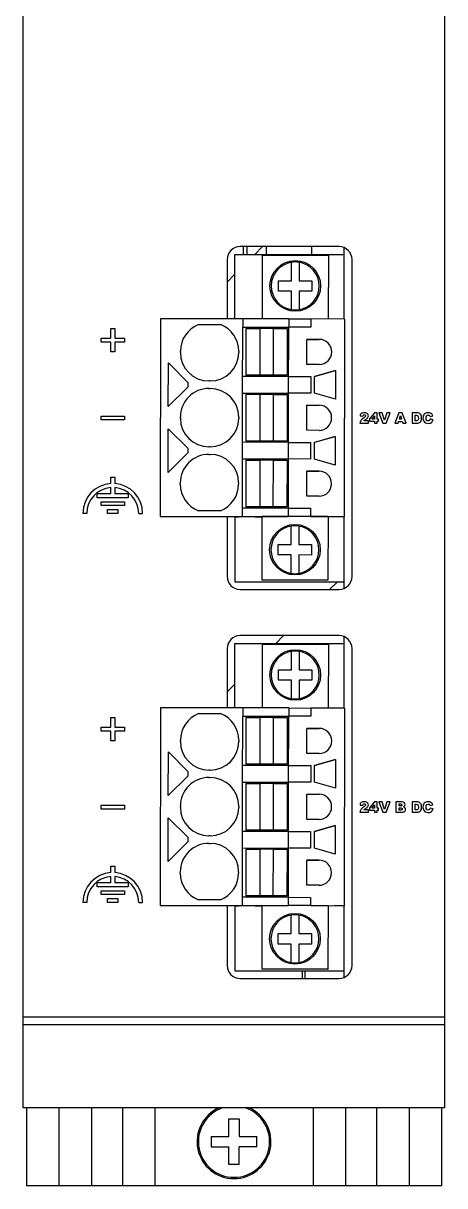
# Model space of a CAD drawing. Header units: millimetres. Extents: x 33 to 632, y -490 to 20.
# Drawn here: x 199.7 to 232.2, y -474 to -384.4 of the extents above; entities that cross this region are included whole.
import ezdxf

# ---------------------------------------------------------------- set-up
doc = ezdxf.new("R2010")
doc.units = ezdxf.units.MM
for name, color, linetype in [('02___PRT_ALL_AXES', 7, 'Continuous'), ('03___PRT_ALL_CURVES', 7, 'Continuous'), ('3_ALL_AXES', 7, 'Continuous')]:
    doc.layers.add(name, color=color, linetype=linetype)

# ---------------------------------------------------------------- blocks, each defined once
blk = doc.blocks.new('MOD_PWR750')
at = {"color": 7, "linetype": 'Continuous'}
for p, q in [((-0.25, 6), (-0.25, 124)), ((32.25, 6), (32.25, 124)), ((16.07, 66.847), (16.07, 71.82)), ((16.07, 71.82), (24.5, 71.82)), ((16.7, 72.42), (16.7, 71.82)), ((17, 72.42), (17, 71.82)), ((18.177, 71.741), (18.171, 66.847)), ((23.276, 71.735), (18.177, 71.741)), ((18.5, 71.82), (18.5, 72.42)), ((22, 71.82), (22, 72.42)), ((23.276, 71.735), (23.271, 66.835)), ((24.5, 66.836), (24.5, 72.325)), ((15.47, 71.42), (15.47, 66.848)), ((20.424, 69.792), (20.426, 71.211)), ((21.026, 71.21), (21.024, 69.791)), ((19.436, 68.98), (19.437, 69.793)), ((19.437, 69.793), (20.424, 69.792)), ((21.024, 69.791), (22.012, 69.79)), ((22.012, 69.79), (22.011, 68.977)), ((20.423, 68.979), (19.436, 68.98)), ((20.422, 67.56), (20.423, 68.979)), ((21.023, 68.979), (21.022, 67.559)), ((22.011, 68.977), (21.023, 68.979)), ((10.321, 66.854), (10.303, 51.603)), ((16.671, 66.846), (10.321, 66.854)), ((13.272, 66.41), (14.969, 66.408)), ((16.671, 66.848), (16.67, 66.208)), ((20.221, 66.844), (16.671, 66.848)), ((20.221, 66.844), (20.22, 66.204)), ((20.221, 66.844), (21.921, 66.839)), ((21.921, 66.839), (21.92, 66.199)), ((24.521, 66.836), (21.921, 66.839)), ((24.521, 66.836), (24.503, 51.586)), ((16.664, 61.128), (16.67, 66.207)), ((16.67, 66.208), (20.22, 66.204)), ((16.92, 66.109), (16.916, 62.509)), ((16.92, 66.109), (17.999, 66.108)), ((17.999, 66.108), (17.995, 62.508)), ((19.021, 66.106), (17.999, 66.107)), ((19.021, 66.106), (19.016, 62.506)), ((19.021, 66.106), (20.1, 66.105)), ((20.1, 66.105), (20.096, 62.505)), ((20.214, 61.124), (20.22, 66.202)), ((21.92, 66.199), (20.22, 66.204)), ((21.617, 63.332), (21.619, 65.268)), ((21.619, 65.268), (22.569, 65.267)), ((22.569, 65.259), (21.619, 65.26)), ((22.569, 65.267), (22.569, 65.259)), ((11.868, 64.262), (11.868, 64.362)), ((16.368, 64.357), (16.368, 64.257)), ((10.933, 60.092), (10.937, 63.454)), ((10.937, 63.454), (12.435, 61.953)), ((22.567, 63.331), (21.617, 63.332)), ((22.216, 62.409), (23.816, 62.868)), ((23.816, 62.861), (22.216, 62.403)), ((23.816, 62.868), (23.814, 60.646)), ((12.435, 61.953), (12.435, 61.59)), ((14.165, 62.059), (14.065, 62.059)), ((20.216, 62.404), (16.666, 62.408)), ((17.995, 62.508), (16.916, 62.509)), ((16.916, 62.508), (17.516, 62.508)), ((17.516, 62.508), (17.516, 62.506)), ((17.516, 62.506), (19.496, 62.503)), ((19.016, 62.506), (17.995, 62.507)), ((20.096, 62.505), (19.016, 62.506)), ((19.496, 62.505), (20.096, 62.505)), ((19.496, 62.503), (19.496, 62.505)), ((20.216, 62.404), (21.916, 62.399)), ((21.916, 62.399), (21.914, 61.119)), ((22.214, 61.109), (22.216, 62.409)), ((12.435, 61.59), (10.933, 60.092)), ((14.065, 61.479), (14.165, 61.479)), ((16.658, 56.048), (16.664, 61.127)), ((16.664, 61.128), (20.214, 61.124)), ((16.914, 61.029), (16.91, 57.429)), ((16.914, 61.029), (17.993, 61.028)), ((17.993, 61.028), (17.989, 57.428)), ((19.015, 61.026), (17.993, 61.027)), ((19.015, 61.026), (19.01, 57.426)), ((19.015, 61.026), (20.094, 61.025)), ((20.094, 61.025), (20.09, 57.425)), ((20.208, 56.044), (20.214, 61.122)), ((21.914, 61.119), (20.214, 61.124)), ((23.814, 60.646), (22.214, 61.109)), ((21.611, 58.252), (21.613, 60.188)), ((21.613, 60.188), (22.563, 60.187)), ((22.563, 60.179), (21.613, 60.18)), ((22.563, 60.187), (22.563, 60.179)), ((11.862, 59.182), (11.862, 59.282)), ((16.362, 59.277), (16.362, 59.177)), ((10.927, 55.012), (10.931, 58.374)), ((10.931, 58.374), (12.429, 56.873)), ((17.989, 57.428), (16.91, 57.429)), ((16.91, 57.428), (17.51, 57.428)), ((17.51, 57.428), (17.51, 57.426)), ((17.51, 57.426), (19.49, 57.423)), ((19.01, 57.426), (17.989, 57.427)), ((20.09, 57.425), (19.01, 57.426)), ((19.49, 57.425), (20.09, 57.425)), ((19.49, 57.423), (19.49, 57.425)), ((22.561, 58.251), (21.611, 58.252)), ((22.21, 57.329), (23.81, 57.788)), ((23.81, 57.781), (22.21, 57.323)), ((23.81, 57.788), (23.808, 55.566)), ((12.429, 56.51), (10.927, 55.012)), ((12.429, 56.873), (12.429, 56.51)), ((14.159, 56.979), (14.059, 56.979)), ((20.21, 57.324), (16.66, 57.328)), ((20.21, 57.324), (21.91, 57.319)), ((21.91, 57.319), (21.908, 56.039)), ((22.208, 56.029), (22.21, 57.329)), ((14.059, 56.399), (14.159, 56.399)), ((16.653, 51.608), (16.658, 56.047)), ((16.658, 56.048), (20.208, 56.044)), ((16.908, 55.949), (16.904, 52.349)), ((16.908, 55.949), (17.987, 55.948)), ((17.987, 55.948), (17.983, 52.348)), ((19.009, 55.946), (17.987, 55.947)), ((19.009, 55.946), (19.005, 52.346)), ((19.009, 55.946), (20.088, 55.945)), ((20.088, 55.945), (20.084, 52.345)), ((20.203, 51.604), (20.208, 56.043)), ((21.908, 56.039), (20.208, 56.044)), ((23.808, 55.566), (22.208, 56.029)), ((21.605, 53.172), (21.607, 55.108)), ((21.607, 55.108), (22.557, 55.107)), ((22.557, 55.099), (21.607, 55.1)), ((22.557, 55.107), (22.557, 55.099)), ((11.856, 54.102), (11.856, 54.202)), ((16.356, 54.197), (16.356, 54.097)), ((22.555, 53.171), (21.605, 53.172)), ((14.952, 52.048), (13.255, 52.05)), ((20.204, 52.244), (16.654, 52.248)), ((17.983, 52.348), (16.904, 52.349)), ((16.904, 52.348), (17.504, 52.348)), ((17.504, 52.348), (17.504, 52.346)), ((17.504, 52.346), (19.484, 52.343)), ((19.005, 52.346), (17.983, 52.347)), ((20.084, 52.345), (19.005, 52.346)), ((19.484, 52.345), (20.084, 52.345)), ((19.484, 52.343), (19.484, 52.345)), ((20.204, 52.244), (21.904, 52.239)), ((21.904, 52.239), (21.903, 51.599)), ((10.303, 51.614), (16.653, 51.606)), ((17.732, 51.594), (10.303, 51.603)), ((15.47, 51.597), (15.47, 46.98)), ((16.07, 51.596), (16.07, 46.58)), ((16.07, 51.58), (16.38, 51.58)), ((16.38, 51.596), (16.38, 51.58)), ((16.653, 51.608), (20.203, 51.604)), ((17.64, 51.594), (17.64, 51.58)), ((17.64, 51.58), (18.153, 51.58)), ((17.732, 51.588), (17.732, 51.594)), ((18.153, 51.588), (17.732, 51.588)), ((18.153, 51.601), (18.147, 46.694)), ((23.253, 51.595), (18.153, 51.601)), ((21.903, 51.599), (20.203, 51.604)), ((21.903, 51.599), (24.503, 51.596)), ((23.253, 51.595), (23.247, 46.688)), ((24.503, 51.586), (23.753, 51.587)), ((24.5, 46.075), (24.5, 51.586)), ((20.4, 49.452), (20.402, 50.871)), ((21.002, 50.87), (21, 49.451)), ((19.412, 48.64), (19.413, 49.453)), ((19.413, 49.453), (20.4, 49.452)), ((21, 49.451), (21.988, 49.45)), ((21.988, 49.45), (21.987, 48.637)), ((20.4, 48.639), (19.412, 48.64)), ((20.398, 47.22), (20.4, 48.639)), ((21, 48.639), (20.998, 47.219)), ((21.987, 48.637), (21, 48.639)), ((23.247, 46.695), (18.147, 46.701)), ((23.247, 46.688), (18.147, 46.694)), ((16.07, 46.58), (24.5, 46.58)), ((24.5, 36.836), (24.5, 42.325)), ((15.47, 41.42), (15.47, 36.848)), ((16.07, 41.82), (24.5, 41.82)), ((16.07, 36.847), (16.07, 41.82)), ((18.177, 41.741), (18.171, 36.847)), ((23.276, 41.735), (18.177, 41.741)), ((23.276, 41.735), (23.271, 36.835)), ((20.424, 39.792), (20.426, 41.211)), ((21.026, 41.21), (21.024, 39.791)), ((19.436, 38.98), (19.437, 39.793)), ((19.437, 39.793), (20.424, 39.792)), ((21.024, 39.791), (22.012, 39.79)), ((22.012, 39.79), (22.011, 38.977)), ((20.423, 38.979), (19.436, 38.98)), ((20.422, 37.56), (20.423, 38.979)), ((21.023, 38.979), (21.022, 37.559)), ((22.011, 38.977), (21.023, 38.979)), ((10.321, 36.854), (10.303, 21.603)), ((16.671, 36.846), (10.321, 36.854)), ((16.671, 36.848), (16.67, 36.208)), ((20.221, 36.844), (16.671, 36.848)), ((20.221, 36.844), (20.22, 36.204)), ((20.221, 36.844), (21.921, 36.839)), ((21.921, 36.839), (21.92, 36.199)), ((24.521, 36.836), (21.921, 36.839)), ((24.521, 36.836), (24.503, 21.586)), ((13.272, 36.41), (14.969, 36.408)), ((16.664, 31.128), (16.67, 36.207)), ((16.67, 36.208), (20.22, 36.204)), ((16.92, 36.109), (16.916, 32.509)), ((16.92, 36.109), (17.999, 36.108)), ((17.999, 36.108), (17.995, 32.508)), ((19.021, 36.106), (17.999, 36.107)), ((19.021, 36.106), (19.016, 32.506)), ((19.021, 36.106), (20.1, 36.105)), ((20.1, 36.105), (20.096, 32.505)), ((20.214, 31.124), (20.22, 36.202)), ((21.92, 36.199), (20.22, 36.204)), ((21.617, 33.332), (21.619, 35.268)), ((21.619, 35.268), (22.569, 35.267)), ((22.569, 35.259), (21.619, 35.26)), ((22.569, 35.267), (22.569, 35.259)), ((11.868, 34.262), (11.868, 34.362)), ((16.368, 34.357), (16.368, 34.257)), ((10.933, 30.092), (10.937, 33.454)), ((10.937, 33.454), (12.435, 31.953)), ((22.567, 33.331), (21.617, 33.332)), ((20.216, 32.404), (16.666, 32.408)), ((17.995, 32.508), (16.916, 32.509)), ((16.916, 32.508), (17.516, 32.508)), ((17.516, 32.508), (17.516, 32.506)), ((17.516, 32.506), (19.496, 32.503)), ((19.016, 32.506), (17.995, 32.507)), ((20.096, 32.505), (19.016, 32.506)), ((19.496, 32.505), (20.096, 32.505)), ((19.496, 32.503), (19.496, 32.505)), ((20.216, 32.404), (21.916, 32.399)), ((21.916, 32.399), (21.914, 31.119)), ((22.214, 31.109), (22.216, 32.409)), ((22.216, 32.409), (23.816, 32.868)), ((23.816, 32.861), (22.216, 32.403)), ((23.816, 32.868), (23.814, 30.646)), ((12.435, 31.59), (10.933, 30.092)), ((12.435, 31.953), (12.435, 31.59)), ((14.165, 32.059), (14.065, 32.059)), ((14.065, 31.479), (14.165, 31.479)), ((16.658, 26.048), (16.664, 31.127)), ((16.664, 31.128), (20.214, 31.124)), ((16.914, 31.029), (16.91, 27.429)), ((16.914, 31.029), (17.993, 31.028)), ((17.993, 31.028), (17.989, 27.428)), ((19.015, 31.026), (17.993, 31.027)), ((19.015, 31.026), (19.01, 27.426)), ((19.015, 31.026), (20.094, 31.025)), ((20.094, 31.025), (20.09, 27.425)), ((20.208, 26.044), (20.214, 31.122)), ((21.914, 31.119), (20.214, 31.124)), ((23.814, 30.646), (22.214, 31.109)), ((21.611, 28.252), (21.613, 30.188)), ((21.613, 30.188), (22.563, 30.187)), ((22.563, 30.179), (21.613, 30.18)), ((22.563, 30.187), (22.563, 30.179)), ((11.862, 29.182), (11.862, 29.282)), ((16.362, 29.277), (16.362, 29.177)), ((10.927, 25.012), (10.931, 28.374)), ((10.931, 28.374), (12.429, 26.873)), ((22.561, 28.251), (21.611, 28.252)), ((14.159, 26.979), (14.059, 26.979)), ((20.21, 27.324), (16.66, 27.328)), ((17.989, 27.428), (16.91, 27.429)), ((16.91, 27.428), (17.51, 27.428)), ((17.51, 27.428), (17.51, 27.426)), ((17.51, 27.426), (19.49, 27.423)), ((19.01, 27.426), (17.989, 27.427)), ((20.09, 27.425), (19.01, 27.426)), ((19.49, 27.425), (20.09, 27.425)), ((19.49, 27.423), (19.49, 27.425)), ((20.21, 27.324), (21.91, 27.319)), ((21.91, 27.319), (21.908, 26.039)), ((22.208, 26.029), (22.21, 27.329)), ((22.21, 27.329), (23.81, 27.788)), ((23.81, 27.781), (22.21, 27.323)), ((23.81, 27.788), (23.808, 25.566)), ((12.429, 26.51), (10.927, 25.012)), ((12.429, 26.873), (12.429, 26.51)), ((14.059, 26.399), (14.159, 26.399)), ((16.653, 21.608), (16.658, 26.047)), ((16.658, 26.048), (20.208, 26.044)), ((20.203, 21.604), (20.208, 26.043)), ((21.908, 26.039), (20.208, 26.044)), ((23.808, 25.566), (22.208, 26.029)), ((16.908, 25.949), (16.904, 22.349)), ((16.908, 25.949), (17.987, 25.948)), ((17.987, 25.948), (17.983, 22.348)), ((19.009, 25.946), (17.987, 25.947)), ((19.009, 25.946), (19.005, 22.346)), ((19.009, 25.946), (20.088, 25.945)), ((20.088, 25.945), (20.084, 22.345)), ((21.605, 23.172), (21.607, 25.108)), ((21.607, 25.108), (22.557, 25.107)), ((22.557, 25.107), (22.557, 25.099)), ((22.557, 25.099), (21.607, 25.1)), ((11.856, 24.102), (11.856, 24.202)), ((16.356, 24.197), (16.356, 24.097)), ((22.555, 23.171), (21.605, 23.172)), ((10.303, 21.614), (16.653, 21.606)), ((17.732, 21.594), (10.303, 21.603)), ((14.952, 22.048), (13.255, 22.05)), ((15.47, 21.597), (15.47, 16.98)), ((16.07, 21.596), (16.07, 16.58)), ((16.07, 21.58), (16.38, 21.58)), ((16.38, 21.596), (16.38, 21.58)), ((16.653, 21.608), (20.203, 21.604)), ((20.204, 22.244), (16.654, 22.248)), ((17.983, 22.348), (16.904, 22.349)), ((16.904, 22.348), (17.504, 22.348)), ((17.504, 22.348), (17.504, 22.346)), ((17.504, 22.346), (19.484, 22.343)), ((17.64, 21.594), (17.64, 21.58)), ((17.64, 21.58), (18.153, 21.58)), ((17.732, 21.588), (17.732, 21.594)), ((18.153, 21.588), (17.732, 21.588)), ((19.005, 22.346), (17.983, 22.347)), ((18.153, 21.601), (18.147, 16.694)), ((23.253, 21.595), (18.153, 21.601)), ((20.084, 22.345), (19.005, 22.346)), ((19.484, 22.345), (20.084, 22.345)), ((19.484, 22.343), (19.484, 22.345)), ((21.903, 21.599), (20.203, 21.604)), ((20.204, 22.244), (21.904, 22.239)), ((21.904, 22.239), (21.903, 21.599)), ((21.903, 21.599), (24.503, 21.596)), ((23.253, 21.595), (23.247, 16.688)), ((24.503, 21.586), (23.753, 21.587)), ((24.5, 16.075), (24.5, 21.586)), ((20.4, 19.452), (20.402, 20.871)), ((21.002, 20.87), (21, 19.451)), ((19.412, 18.64), (19.413, 19.453)), ((19.413, 19.453), (20.4, 19.452)), ((21, 19.451), (21.988, 19.45)), ((21.988, 19.45), (21.987, 18.637)), ((20.4, 18.639), (19.412, 18.64)), ((20.398, 17.22), (20.4, 18.639)), ((21, 18.639), (20.998, 17.219)), ((21.987, 18.637), (21, 18.639)), ((16.07, 16.58), (24.5, 16.58)), ((23.247, 16.695), (18.147, 16.701)), ((23.247, 16.688), (18.147, 16.694)), ((21.5, 15.98), (21.5, 16.58)), ((32.25, 13), (-0.25, 13)), ((32.25, 12.4), (-0.25, 12.4)), ((32.25, 6), (-0.25, 6)), ((0, 6), (0, 0)), ((32, 6), (32, 0)), ((15.6, 5.15), (16.4, 5.15)), ((15.6, 3.8), (15.6, 5.15)), ((16.4, 5.15), (16.4, 3.8)), ((14.25, 3.8), (15.6, 3.8)), ((14.25, 3.8), (14.25, 3)), ((16.4, 3.8), (17.75, 3.8)), ((17.75, 3), (17.75, 3.8)), ((14.25, 3), (15.6, 3)), ((15.6, 1.65), (15.6, 3)), ((17.75, 3), (16.4, 3)), ((16.4, 1.65), (16.4, 3)), ((16.4, 1.65), (15.6, 1.65))]:
    blk.add_line(p, q, dxfattribs=at)
at = {"color": 2, "linetype": 'Continuous'}
for p, q in [((17.604, 71.82), (18.204, 72.42)), ((15.47, 69.686), (16.07, 70.286)), ((23.375, 45.98), (23.975, 46.58)), ((19.215, 41.82), (19.815, 42.42)), ((15.47, 38.075), (16.07, 38.675))]:
    blk.add_line(p, q, dxfattribs=at)
at = {"color": 7, "linetype": 'Continuous'}
for centre in [(20.724, 69.388), (20.7, 49.048), (20.724, 39.388), (20.7, 19.048)]:
    blk.add_circle(centre, 1.95, dxfattribs=at)
for centre, radius, start, end in [((20.724, 69.385), 1.85, 99.26551, 260.60067), ((20.724, 69.385), 1.85, 80.60067, 99.26551), ((20.724, 69.385), 1.85, 279.26551, 80.60067), ((20.724, 69.385), 1.85, 260.60067, 279.26551), ((14.068, 64.359), 2.2, 111.21306, 179.93309), ((14.168, 64.359), 2.2, 359.93309, 68.65312), ((22.568, 64.299), 0.968, 269.93309, 89.93309), ((14.068, 64.259), 2.2, 179.93309, 269.93309), ((14.168, 64.259), 2.2, 269.93309, 359.93309), ((14.062, 59.279), 2.2, 89.93309, 179.93309), ((14.162, 59.279), 2.2, 359.93309, 89.93309), ((22.562, 59.219), 0.968, 269.93309, 89.93309), ((14.062, 59.179), 2.2, 179.93309, 269.93309), ((14.162, 59.179), 2.2, 269.93309, 359.93309), ((14.056, 54.199), 2.2, 89.93309, 179.93309), ((14.156, 54.199), 2.2, 359.93309, 89.93309), ((22.556, 54.139), 0.968, 269.93309, 89.93309), ((14.056, 54.099), 2.2, 179.93309, 248.65312), ((14.156, 54.099), 2.2, 291.21306, 359.93309), ((20.7, 49.045), 1.85, 99.26551, 260.60067), ((20.7, 49.045), 1.85, 80.60067, 99.26551), ((20.7, 49.045), 1.85, 279.26551, 80.60067), ((20.7, 49.045), 1.85, 260.60067, 279.26551), ((20.724, 39.385), 1.85, 99.26551, 260.60067), ((20.724, 39.385), 1.85, 80.60067, 99.26551), ((20.724, 39.385), 1.85, 279.26551, 80.60067), ((20.724, 39.385), 1.85, 260.60067, 279.26551), ((14.068, 34.359), 2.2, 111.21306, 179.93309), ((14.168, 34.359), 2.2, 359.93309, 68.65312), ((22.568, 34.299), 0.968, 269.93309, 89.93309), ((14.068, 34.259), 2.2, 179.93309, 269.93309), ((14.168, 34.259), 2.2, 269.93309, 359.93309), ((14.062, 29.279), 2.2, 89.93309, 179.93309), ((14.162, 29.279), 2.2, 359.93309, 89.93309), ((22.562, 29.219), 0.968, 269.93309, 89.93309), ((14.062, 29.179), 2.2, 179.93309, 269.93309), ((14.162, 29.179), 2.2, 269.93309, 359.93309), ((14.056, 24.199), 2.2, 89.93309, 179.93309), ((14.156, 24.199), 2.2, 359.93309, 89.93309), ((22.556, 24.139), 0.968, 269.93309, 89.93309), ((14.056, 24.099), 2.2, 179.93309, 248.65312), ((14.156, 24.099), 2.2, 291.21306, 359.93309), ((20.7, 19.045), 1.85, 99.26551, 260.60067), ((20.7, 19.045), 1.85, 80.60067, 99.26551), ((20.7, 19.045), 1.85, 279.26551, 80.60067), ((20.7, 19.045), 1.85, 260.60067, 279.26551), ((16, 3.4), 2.85, 113.72033, 66.27967), ((16, 3.4), 2.75, 108.83959, 71.16041)]:
    blk.add_arc(centre, radius, start, end, dxfattribs=at)
at = {"layer": '02___PRT_ALL_AXES', "color": 7, "linetype": 'Continuous'}
for p, q in [((24.1, 72.42), (16.47, 72.42)), ((25.1, 46.98), (25.1, 71.42)), ((16.47, 45.98), (24.1, 45.98)), ((24.1, 42.42), (16.47, 42.42)), ((25.1, 16.98), (25.1, 41.42)), ((16.47, 15.98), (24.1, 15.98)), ((2.5, 6), (2.5, 0)), ((5, 6), (5, 0)), ((7.4, 6), (7.4, 0)), ((9.9, 6), (9.9, 0)), ((22.1, 6), (22.1, 0)), ((24.6, 6), (24.6, 0)), ((27, 6), (27, 0)), ((29.5, 6), (29.5, 0)), ((32, 0), (0, 0))]:
    blk.add_line(p, q, dxfattribs=at)
for centre, start, end in [((16.47, 71.42), 90, 180), ((24.1, 71.42), 0, 90), ((16.47, 46.98), 180, 270), ((24.1, 46.98), 270, 0), ((16.47, 41.42), 90, 180), ((24.1, 41.42), 0, 90), ((16.47, 16.98), 180, 270), ((24.1, 16.98), 270, 0)]:
    blk.add_arc(centre, 1, start, end, dxfattribs=at)
at = {"layer": '03___PRT_ALL_CURVES', "color": 4, "linetype": 'Continuous'}
for p, q in [((6.5, 65.35), (6.5, 66.1)), ((6.5, 66.1), (6.8, 66.1)), ((6.8, 66.1), (6.8, 65.35)), ((5.75, 65.05), (5.75, 65.35)), ((5.75, 65.35), (6.5, 65.35)), ((6.5, 65.05), (5.75, 65.05)), ((6.5, 64.3), (6.5, 65.05)), ((6.8, 65.35), (7.55, 65.35)), ((6.8, 65.05), (6.8, 64.3)), ((7.55, 65.05), (6.8, 65.05)), ((7.55, 65.35), (7.55, 65.05)), ((6.8, 64.3), (6.5, 64.3)), ((5.75, 59.05), (5.75, 59.35)), ((5.75, 59.35), (7.55, 59.35)), ((7.55, 59.35), (7.55, 59.05)), ((25.716, 59.358), (25.939, 59.34)), ((26.844, 59.614), (26.439, 59.132)), ((26.629, 59.122), (26.844, 59.374)), ((27.038, 59.614), (26.844, 59.614)), ((26.844, 59.374), (26.844, 59.122)), ((27.038, 59.122), (27.038, 59.614)), ((27.423, 59.6), (27.165, 59.6)), ((27.165, 59.6), (27.466, 58.8)), ((27.603, 59.024), (27.423, 59.6)), ((27.781, 59.6), (27.603, 59.024)), ((27.734, 58.8), (28.032, 59.6)), ((28.032, 59.6), (27.781, 59.6)), ((28.706, 59.6), (28.405, 58.8)), ((28.975, 59.6), (28.706, 59.6)), ((28.75, 59.105), (28.837, 59.393)), ((28.837, 59.393), (28.926, 59.105)), ((29.276, 58.8), (28.975, 59.6)), ((30.098, 59.6), (29.731, 59.6)), ((29.731, 59.6), (29.731, 58.8)), ((29.978, 59.419), (30.039, 59.419)), ((29.978, 58.982), (29.978, 59.419)), ((31.096, 59.37), (31.12, 59.316)), ((31.12, 59.316), (31.338, 59.365)), ((7.55, 59.05), (5.75, 59.05)), ((25.7, 58.8), (26.367, 58.8)), ((26.02, 58.981), (26.073, 59.03)), ((26.367, 58.981), (26.02, 58.981)), ((26.073, 59.03), (26.163, 59.095)), ((26.367, 58.8), (26.367, 58.981)), ((26.439, 59.132), (26.439, 58.95)), ((26.439, 58.95), (26.844, 58.95)), ((26.844, 59.122), (26.629, 59.122)), ((26.844, 58.95), (26.844, 58.8)), ((26.844, 58.8), (27.038, 58.8)), ((27.138, 59.122), (27.038, 59.122)), ((27.038, 58.95), (27.138, 58.95)), ((27.038, 58.8), (27.038, 58.95)), ((27.138, 58.95), (27.138, 59.122)), ((27.466, 58.8), (27.734, 58.8)), ((28.405, 58.8), (28.657, 58.8)), ((28.657, 58.8), (28.696, 58.932)), ((28.696, 58.932), (28.977, 58.932)), ((28.926, 59.105), (28.75, 59.105)), ((28.977, 58.932), (29.017, 58.8)), ((29.017, 58.8), (29.276, 58.8)), ((29.731, 58.8), (30.098, 58.8)), ((30.038, 58.982), (29.978, 58.982)), ((31.346, 59.062), (31.129, 59.127)), ((6.5, 54.145), (6.5, 54.645)), ((6.5, 54.645), (6.8, 54.645)), ((6.5, 53.354), (6.5, 53.844)), ((6.8, 54.645), (6.8, 54.145)), ((6.8, 53.844), (6.8, 53.354)), ((6.5, 53.354), (5.45, 53.35)), ((5.45, 53.05), (5.45, 53.35)), ((7.85, 53.05), (5.45, 53.05)), ((7.85, 53.35), (6.8, 53.354)), ((7.85, 53.35), (7.85, 53.05)), ((5.75, 52.45), (5.75, 52.75)), ((5.75, 52.75), (7.55, 52.75)), ((7.55, 52.45), (5.75, 52.45)), ((6.25, 52.15), (7.05, 52.15)), ((6.25, 51.85), (6.25, 52.15)), ((7.05, 52.15), (7.05, 51.85)), ((7.55, 52.75), (7.55, 52.45)), ((4.65, 51.85), (4.35, 51.85)), ((7.05, 51.85), (6.25, 51.85)), ((8.65, 51.85), (8.95, 51.85)), ((6.5, 36.1), (6.8, 36.1)), ((6.5, 35.35), (6.5, 36.1)), ((6.8, 36.1), (6.8, 35.35)), ((5.75, 35.35), (6.5, 35.35)), ((5.75, 35.05), (5.75, 35.35)), ((6.5, 35.05), (5.75, 35.05)), ((6.5, 34.3), (6.5, 35.05)), ((6.8, 35.35), (7.55, 35.35)), ((7.55, 35.05), (6.8, 35.05)), ((6.8, 35.05), (6.8, 34.3)), ((7.55, 35.35), (7.55, 35.05)), ((6.8, 34.3), (6.5, 34.3)), ((26.844, 29.614), (26.439, 29.132)), ((27.038, 29.614), (26.844, 29.614)), ((27.038, 29.122), (27.038, 29.614)), ((27.423, 29.6), (27.165, 29.6)), ((27.165, 29.6), (27.466, 28.8)), ((27.603, 29.024), (27.423, 29.6)), ((27.781, 29.6), (27.603, 29.024)), ((27.734, 28.8), (28.032, 29.6)), ((28.032, 29.6), (27.781, 29.6)), ((28.949, 29.6), (28.486, 29.6)), ((28.486, 29.6), (28.486, 28.8)), ((30.098, 29.6), (29.731, 29.6)), ((29.731, 29.6), (29.731, 28.8)), ((5.75, 29.35), (7.55, 29.35)), ((5.75, 29.05), (5.75, 29.35)), ((7.55, 29.05), (5.75, 29.05)), ((7.55, 29.35), (7.55, 29.05)), ((25.7, 28.8), (26.367, 28.8)), ((25.716, 29.358), (25.939, 29.34)), ((26.02, 28.981), (26.073, 29.03)), ((26.367, 28.981), (26.02, 28.981)), ((26.073, 29.03), (26.163, 29.095)), ((26.367, 28.8), (26.367, 28.981)), ((26.439, 29.132), (26.439, 28.95)), ((26.439, 28.95), (26.844, 28.95)), ((26.629, 29.122), (26.844, 29.374)), ((26.844, 29.122), (26.629, 29.122)), ((26.844, 29.374), (26.844, 29.122)), ((26.844, 28.95), (26.844, 28.8)), ((26.844, 28.8), (27.038, 28.8)), ((27.138, 29.122), (27.038, 29.122)), ((27.038, 28.95), (27.138, 28.95)), ((27.038, 28.8), (27.038, 28.95)), ((27.138, 28.95), (27.138, 29.122)), ((27.466, 28.8), (27.734, 28.8)), ((28.486, 28.8), (28.913, 28.8)), ((28.735, 29.438), (28.844, 29.438)), ((28.735, 29.286), (28.735, 29.438)), ((28.843, 29.286), (28.735, 29.286)), ((28.735, 29.134), (28.861, 29.134)), ((28.735, 28.972), (28.735, 29.134)), ((28.861, 28.972), (28.735, 28.972)), ((28.913, 28.8), (29.023, 28.811)), ((29.731, 28.8), (30.098, 28.8)), ((29.978, 29.419), (30.039, 29.419)), ((29.978, 28.982), (29.978, 29.419)), ((30.038, 28.982), (29.978, 28.982)), ((31.096, 29.37), (31.12, 29.316)), ((31.12, 29.316), (31.338, 29.365)), ((31.346, 29.062), (31.129, 29.127)), ((6.5, 24.645), (6.8, 24.645)), ((6.5, 24.145), (6.5, 24.645)), ((6.8, 24.645), (6.8, 24.145)), ((6.5, 23.354), (5.45, 23.351)), ((5.45, 23.051), (5.45, 23.351)), ((6.5, 23.354), (6.5, 23.844)), ((6.8, 23.844), (6.8, 23.354)), ((7.85, 23.351), (6.8, 23.354)), ((7.85, 23.351), (7.85, 23.051)), ((7.85, 23.051), (5.45, 23.051)), ((5.75, 22.751), (7.55, 22.751)), ((5.75, 22.451), (5.75, 22.751)), ((7.55, 22.451), (5.75, 22.451)), ((7.55, 22.751), (7.55, 22.451)), ((4.65, 21.849), (4.35, 21.848)), ((6.25, 22.15), (7.05, 22.15)), ((6.25, 21.85), (6.25, 22.15)), ((7.05, 21.85), (6.25, 21.85)), ((7.05, 22.15), (7.05, 21.85)), ((8.65, 21.851), (8.95, 21.851))]:
    blk.add_line(p, q, dxfattribs=at)
for centre, radius, start, end in [((6.65, 51.85), 2.3, 93.73934, 180), ((6.65, 51.85), 2, 94.30122, 180), ((6.65, 51.85), 2.3, 0, 86.26066), ((6.65, 51.85), 2, 0, 85.69878), ((6.65, 21.85), 2.3, 93.73934, 180.03664), ((6.65, 21.85), 2, 94.30122, 180.03664), ((6.65, 21.85), 2.3, 0.03664, 86.26066), ((6.65, 21.85), 2, 0.03664, 85.69878)]:
    blk.add_arc(centre, radius, start, end, dxfattribs=at)
for points in [[(25.764, 59.505), (25.741, 59.47), (25.725, 59.42), (25.716, 59.358)], [(25.863, 59.585), (25.82, 59.567), (25.787, 59.539), (25.764, 59.505)], [(25.988, 59.191), (25.881, 59.112), (25.808, 59.043), (25.769, 58.986)], [(26.039, 59.614), (25.964, 59.614), (25.905, 59.604), (25.863, 59.585)], [(25.939, 59.34), (25.945, 59.385), (25.957, 59.417), (25.975, 59.435)], [(25.975, 59.435), (25.993, 59.452), (26.017, 59.461), (26.045, 59.461)], [(26.112, 59.302), (26.094, 59.276), (26.053, 59.239), (25.988, 59.191)], [(26.221, 59.587), (26.177, 59.604), (26.117, 59.614), (26.039, 59.614)], [(26.045, 59.461), (26.072, 59.461), (26.095, 59.453), (26.113, 59.435)], [(26.14, 59.373), (26.14, 59.35), (26.131, 59.327), (26.112, 59.302)], [(26.113, 59.435), (26.131, 59.418), (26.14, 59.397), (26.14, 59.373)], [(26.163, 59.095), (26.238, 59.148), (26.29, 59.196), (26.318, 59.241)], [(26.324, 59.505), (26.299, 59.542), (26.265, 59.569), (26.221, 59.587)], [(26.318, 59.241), (26.347, 59.285), (26.361, 59.332), (26.361, 59.381)], [(26.361, 59.381), (26.361, 59.426), (26.349, 59.467), (26.324, 59.505)], [(30.039, 59.419), (30.103, 59.419), (30.149, 59.403), (30.177, 59.372)], [(30.273, 59.571), (30.228, 59.59), (30.17, 59.6), (30.098, 59.6)], [(30.177, 59.372), (30.204, 59.34), (30.218, 59.282), (30.218, 59.198)], [(30.218, 59.198), (30.218, 59.133), (30.212, 59.087), (30.2, 59.059)], [(30.383, 59.486), (30.354, 59.523), (30.318, 59.551), (30.273, 59.571)], [(30.447, 59.358), (30.434, 59.406), (30.413, 59.449), (30.383, 59.486)], [(30.437, 59.004), (30.457, 59.05), (30.467, 59.117), (30.467, 59.203)], [(30.467, 59.203), (30.467, 59.257), (30.46, 59.309), (30.447, 59.358)], [(30.673, 59.507), (30.603, 59.436), (30.568, 59.334), (30.568, 59.202)], [(30.568, 59.202), (30.568, 59.102), (30.587, 59.021), (30.628, 58.957)], [(30.972, 59.614), (30.843, 59.614), (30.743, 59.578), (30.673, 59.507)], [(30.815, 59.203), (30.815, 59.275), (30.826, 59.327), (30.849, 59.361)], [(30.856, 59.021), (30.829, 59.054), (30.815, 59.115), (30.815, 59.203)], [(30.849, 59.361), (30.879, 59.406), (30.922, 59.429), (30.978, 59.429)], [(31.209, 59.552), (31.152, 59.593), (31.072, 59.614), (30.972, 59.614)], [(30.978, 59.429), (31.003, 59.429), (31.025, 59.423), (31.045, 59.413)], [(31.045, 59.413), (31.065, 59.403), (31.082, 59.388), (31.096, 59.37)], [(31.338, 59.365), (31.31, 59.449), (31.267, 59.512), (31.209, 59.552)], [(25.769, 58.986), (25.731, 58.928), (25.708, 58.865), (25.7, 58.8)], [(30.149, 58.999), (30.127, 58.987), (30.09, 58.982), (30.038, 58.982)], [(30.098, 58.8), (30.141, 58.8), (30.191, 58.807), (30.245, 58.822)], [(30.2, 59.059), (30.187, 59.03), (30.17, 59.01), (30.149, 58.999)], [(30.245, 58.822), (30.284, 58.832), (30.322, 58.853), (30.356, 58.885)], [(30.356, 58.885), (30.391, 58.917), (30.418, 58.957), (30.437, 59.004)], [(30.628, 58.957), (30.668, 58.894), (30.715, 58.849), (30.77, 58.824)], [(30.77, 58.824), (30.825, 58.799), (30.896, 58.786), (30.983, 58.786)], [(30.969, 58.972), (30.92, 58.972), (30.883, 58.988), (30.856, 59.021)], [(31.076, 59.012), (31.052, 58.985), (31.016, 58.972), (30.969, 58.972)], [(30.983, 58.786), (31.055, 58.786), (31.114, 58.797), (31.16, 58.817)], [(31.129, 59.127), (31.118, 59.077), (31.1, 59.038), (31.076, 59.012)], [(31.16, 58.817), (31.207, 58.838), (31.245, 58.869), (31.277, 58.91)], [(31.277, 58.91), (31.308, 58.95), (31.331, 59.001), (31.346, 59.062)], [(25.863, 29.585), (25.82, 29.567), (25.787, 29.539), (25.764, 29.505)], [(26.039, 29.614), (25.964, 29.614), (25.905, 29.604), (25.863, 29.585)], [(26.221, 29.587), (26.177, 29.604), (26.117, 29.614), (26.039, 29.614)], [(26.324, 29.505), (26.299, 29.542), (26.265, 29.569), (26.221, 29.587)], [(29.126, 29.543), (29.084, 29.581), (29.026, 29.6), (28.949, 29.6)], [(30.273, 29.571), (30.228, 29.59), (30.17, 29.6), (30.098, 29.6)], [(30.972, 29.614), (30.843, 29.614), (30.743, 29.578), (30.673, 29.507)], [(31.209, 29.552), (31.152, 29.593), (31.072, 29.614), (30.972, 29.614)], [(25.769, 28.986), (25.731, 28.928), (25.708, 28.865), (25.7, 28.8)], [(25.764, 29.505), (25.741, 29.47), (25.725, 29.42), (25.716, 29.358)], [(25.988, 29.191), (25.881, 29.112), (25.808, 29.043), (25.769, 28.986)], [(25.939, 29.34), (25.945, 29.385), (25.957, 29.417), (25.975, 29.435)], [(25.975, 29.435), (25.993, 29.452), (26.017, 29.461), (26.045, 29.461)], [(26.112, 29.302), (26.094, 29.276), (26.053, 29.239), (25.988, 29.191)], [(26.045, 29.461), (26.072, 29.461), (26.095, 29.453), (26.113, 29.435)], [(26.14, 29.373), (26.14, 29.35), (26.131, 29.327), (26.112, 29.302)], [(26.113, 29.435), (26.131, 29.418), (26.14, 29.397), (26.14, 29.373)], [(26.163, 29.095), (26.238, 29.148), (26.29, 29.196), (26.318, 29.241)], [(26.318, 29.241), (26.347, 29.285), (26.361, 29.332), (26.361, 29.381)], [(26.361, 29.381), (26.361, 29.426), (26.349, 29.467), (26.324, 29.505)], [(28.923, 29.306), (28.908, 29.293), (28.881, 29.286), (28.843, 29.286)], [(28.844, 29.438), (28.881, 29.438), (28.908, 29.431), (28.923, 29.418)], [(28.861, 29.134), (28.904, 29.134), (28.934, 29.126), (28.951, 29.112)], [(28.951, 28.994), (28.934, 28.979), (28.904, 28.972), (28.861, 28.972)], [(28.923, 29.418), (28.938, 29.405), (28.946, 29.387), (28.946, 29.364)], [(28.946, 29.364), (28.946, 29.339), (28.938, 29.319), (28.923, 29.306)], [(28.951, 29.112), (28.969, 29.098), (28.977, 29.079), (28.977, 29.055)], [(28.977, 29.055), (28.977, 29.03), (28.969, 29.01), (28.951, 28.994)], [(29.023, 28.811), (29.065, 28.816), (29.096, 28.825), (29.117, 28.837)], [(29.058, 29.226), (29.095, 29.239), (29.124, 29.256), (29.144, 29.279)], [(29.184, 29.154), (29.157, 29.188), (29.115, 29.211), (29.058, 29.226)], [(29.117, 28.837), (29.15, 28.856), (29.177, 28.882), (29.196, 28.916)], [(29.188, 29.401), (29.188, 29.457), (29.167, 29.505), (29.126, 29.543)], [(29.144, 29.279), (29.173, 29.313), (29.188, 29.353), (29.188, 29.401)], [(29.225, 29.028), (29.225, 29.078), (29.212, 29.12), (29.184, 29.154)], [(29.196, 28.916), (29.215, 28.948), (29.225, 28.986), (29.225, 29.028)], [(30.149, 28.999), (30.127, 28.987), (30.09, 28.982), (30.038, 28.982)], [(30.039, 29.419), (30.103, 29.419), (30.149, 29.403), (30.177, 29.372)], [(30.098, 28.8), (30.141, 28.8), (30.191, 28.807), (30.245, 28.822)], [(30.2, 29.059), (30.187, 29.03), (30.17, 29.01), (30.149, 28.999)], [(30.177, 29.372), (30.204, 29.34), (30.218, 29.282), (30.218, 29.198)], [(30.218, 29.198), (30.218, 29.133), (30.212, 29.087), (30.2, 29.059)], [(30.245, 28.822), (30.284, 28.832), (30.322, 28.853), (30.356, 28.885)], [(30.383, 29.486), (30.354, 29.523), (30.318, 29.551), (30.273, 29.571)], [(30.356, 28.885), (30.391, 28.917), (30.418, 28.957), (30.437, 29.004)], [(30.447, 29.358), (30.434, 29.406), (30.413, 29.449), (30.383, 29.486)], [(30.437, 29.004), (30.457, 29.05), (30.467, 29.117), (30.467, 29.203)], [(30.467, 29.203), (30.467, 29.257), (30.46, 29.309), (30.447, 29.358)], [(30.673, 29.507), (30.603, 29.436), (30.568, 29.334), (30.568, 29.202)], [(30.568, 29.202), (30.568, 29.102), (30.587, 29.021), (30.628, 28.957)], [(30.628, 28.957), (30.668, 28.894), (30.715, 28.849), (30.77, 28.824)], [(30.77, 28.824), (30.825, 28.799), (30.896, 28.786), (30.983, 28.786)], [(30.815, 29.203), (30.815, 29.275), (30.826, 29.327), (30.849, 29.361)], [(30.856, 29.021), (30.829, 29.054), (30.815, 29.115), (30.815, 29.203)], [(30.849, 29.361), (30.879, 29.406), (30.922, 29.429), (30.978, 29.429)], [(30.969, 28.972), (30.92, 28.972), (30.883, 28.988), (30.856, 29.021)], [(31.076, 29.012), (31.052, 28.985), (31.016, 28.972), (30.969, 28.972)], [(30.978, 29.429), (31.003, 29.429), (31.025, 29.423), (31.045, 29.413)], [(30.983, 28.786), (31.055, 28.786), (31.114, 28.797), (31.16, 28.817)], [(31.045, 29.413), (31.065, 29.403), (31.082, 29.388), (31.096, 29.37)], [(31.129, 29.127), (31.118, 29.077), (31.1, 29.038), (31.076, 29.012)], [(31.16, 28.817), (31.207, 28.838), (31.245, 28.869), (31.277, 28.91)], [(31.338, 29.365), (31.31, 29.449), (31.267, 29.512), (31.209, 29.552)], [(31.277, 28.91), (31.308, 28.95), (31.331, 29.001), (31.346, 29.062)]]:
    blk.add_open_spline(points, degree=3, dxfattribs=at)
at = {"layer": '3_ALL_AXES', "color": 7, "linetype": 'Continuous'}
blk.add_line((21.25, 16.58), (21.25, 15.98), dxfattribs=at)

msp = doc.modelspace()

# ---------------------------------------------------------------- block references
msp.add_blockref('MOD_PWR750', (200, -474))

doc.saveas('drawing.dxf')
